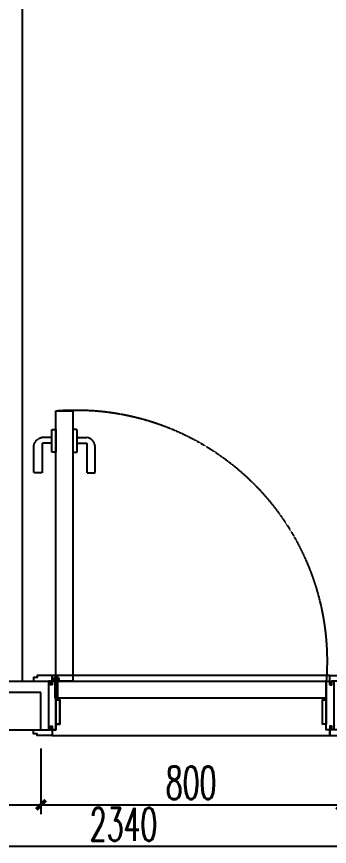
# Model space of a CAD drawing. Header units: inches. Extents: x 24920 to 61775, y 10942 to 38819.
# Drawn here: x 59321 to 60154, y 21977 to 24187 of the extents above; entities that cross this region are included whole.
import ezdxf

# ---------------------------------------------------------------- set-up
doc = ezdxf.new("R2010")
doc.units = ezdxf.units.IN
doc.header["$MEASUREMENT"] = 0
doc.header["$PDMODE"] = 1
doc.linetypes.add('DASH', pattern=[0.35, 0.25, -0.1])
for name, color, linetype in [('A-JLA_原建筑墙体', 2, 'Continuous'), ('B-JLA_墙体完成面(到顶）', 3, 'Continuous'), ('C-JLA_平面地铺共用', 251, 'Continuous'), ('C-JLA_平面门', 8, 'Continuous'), ('C-JLA_平面门套线', 8, 'Continuous')]:
    doc.layers.add(name, color=color, linetype=linetype)
doc.styles.add('DIM', font='simplex.shx', dxfattribs={"width": 0.6, "bigfont": 'extfont.shx'})
doc.dimstyles.new('1比25', dxfattribs={"dimscale": 25, "dimtxt": 3.5, "dimasz": 1, "dimexe": 1, "dimexo": 1, "dimgap": 0.6, "dimtad": 1, "dimdec": 0, "dimrnd": 5, "dimzin": 0, "dimdsep": 46, "dimtxsty": 'DIM', "dimblk": 'ARCHTICK', "dimcen": 0.09, "dimdle": 1, "dimclrd": 1, "dimclre": 1, "dimclrt": 1, "dimadec": 0, "dimazin": 0, "dimtfac": 1, "dimtdec": 0, "dimtix": 1, "dimtmove": 2, "dimatfit": 3, "dimldrblk": '引线箭头（自定义）', "dimfxl": 0, "dimtolj": 1, "dimtzin": 0, "dimarcsym": 0})

# ---------------------------------------------------------------- blocks, each defined once
blk = doc.blocks.new('*U18')
at = {"layer": 'C-JLA_平面门', "color": 251, "linetype": 'DASH'}
for p, q in [((60, 163.6), (13.7, 163.6)), ((60, 156.1), (13.7, 156.1)), ((15, 159.9), (60, 159.9)), ((60, 156.1), (60, 163.6))]:
    blk.add_line(p, q, dxfattribs=at)
for points in [[(63.7, 871.8), (61.7, 877.5), (61.7, 878.4), (65, 878.4), (65, 871.4), (64.4, 871.4, -0.307393)], [(63.7, 164.9), (61.7, 159.2), (61.7, 158.4), (65, 158.4), (65, 165.4), (64.4, 165.4, 0.307393)]]:
    blk.add_lwpolyline(points, format="xyb", close=True, dxfattribs=at)
for radius in [6, 3]:
    blk.add_circle((9, 159.9), radius, dxfattribs=at)
at = {"layer": 'C-JLA_平面门套线', "color": 251}
for p, q in [((0, 888.4), (0, 148.4)), ((160, 148.4), (160, 888.4))]:
    blk.add_line(p, q, dxfattribs=at)
at = {"layer": 'C-JLA_平面门套线', "color": 3, "ltscale": 0.5}
for points in [[(24, 888.4), (24, 888.4), (0, 888.4), (0, 928.4), (5, 928.4), (5, 938.4), (15, 938.4), (15, 892.4), (24, 892.4), (24, 888.4), (24, 888.4)], [(136, 888.4), (136, 888.4), (160, 888.4), (160, 928.4), (155, 928.4), (155, 938.4), (145, 938.4), (145, 892.4), (136, 892.4), (136, 888.4), (136, 888.4)], [(25, 888.4), (25, 893.4), (15, 893.4), (15, 898.4), (145, 898.4), (145, 893.4), (135, 893.4), (135, 888.4), (145, 888.4), (145, 878.4), (15, 878.4), (15, 888.4), (25, 888.4)], [(25, 148.4), (25, 143.4), (15, 143.4), (15, 138.4), (145, 138.4), (145, 143.4), (135, 143.4), (135, 148.4), (145, 148.4), (145, 158.4), (15, 158.4), (15, 148.4), (25, 148.4)], [(24, 148.4), (24, 148.4), (0, 148.4), (0, 108.4), (5, 108.4), (5, 98.4), (15, 98.4), (15, 144.4), (24, 144.4), (24, 148.4), (24, 148.4)], [(136, 148.4), (136, 148.4), (160, 148.4), (160, 108.4), (155, 108.4), (155, 98.4), (145, 98.4), (145, 144.4), (136, 144.4), (136, 148.4), (136, 148.4)]]:
    blk.add_lwpolyline(points, dxfattribs=at)
at = {"layer": 'C-JLA_平面门套线', "color": 251}
blk.add_lwpolyline([(160, 888.4), (145, 888.4), (145, 878.4), (130, 878.4), (130, 868.4), (65, 868.4), (65, 878.4), (15, 878.4), (15, 888.4), (0, 888.4), (0, 148.4), (15, 148.4), (15, 158.4), (65, 158.4), (65, 168.4), (130, 168.4), (130, 158.4), (145, 158.4), (145, 148.4), (160, 148.4)], close=True, dxfattribs=at)
at = {"layer": 'C-JLA_平面门套线', "color": 3, "ltscale": 0.5}
for points in [[(65, 868.4), (65, 878.4), (130, 878.4), (130, 868.4)], [(65, 168.4), (65, 158.4), (130, 158.4), (130, 168.4)]]:
    blk.add_lwpolyline(points, close=True, dxfattribs=at)
blk = doc.blocks.new('A$C13540292')
at = {"layer": 'C-JLA_平面门', "color": 251, "linetype": 'DASH'}
for p, q in [((-37, 85.1), (-59, 85.1)), ((-59, 85.1), (-59, 12.4)), ((-37, 6.6), (-37, 85.1)), ((0, 30.6), (-11.3, 30.6)), ((-11.3, 30.6), (-11.3, -30.6)), ((0, -30.6), (0, 30.6)), ((-11.3, 6.6), (-37, 6.6)), ((-11.3, -9.2), (-37.6, -9.2)), ((-11.3, -30.6), (0, -30.6))]:
    blk.add_line(p, q, dxfattribs=at)
blk.add_arc((-32.4, 17.4), 27, 190.5245, 258.9675, dxfattribs=at)
blk = doc.blocks.new('sfgn')
at = {"layer": 'C-JLA_平面门', "color": 3, "ltscale": 0.5}
blk.add_lwpolyline([(4779043.5, -2426735.3), (4778998.5, -2426735.3), (4778998.5, -2427455.4), (4779043.5, -2427455.4)], close=True, dxfattribs=at)
at = {"layer": 'C-JLA_平面门', "color": 251, "linetype": 'DASH'}
blk.add_lwpolyline([(4779763.5, -2427455.4, 0.461949), (4779043.5, -2426735.3, 66.455573)], format="xyb", dxfattribs=at)
blk.add_lwpolyline([(4779763.5, -2427455.4), (4779763.5, -2427410.4), (4779043.5, -2427410.4), (4779043.5, -2427455.4)], close=True, dxfattribs=at)
at = {"layer": 'C-JLA_平面门', "xscale": -1, "rotation": 90}
blk.add_blockref('A$C13540292', (4779683.5, -2427410.4), dxfattribs=at)
at = {"layer": 'C-JLA_平面门', "rotation": 90}
blk.add_blockref('A$C13540292', (4779683.5, -2427455.4), dxfattribs=at)
blk = doc.blocks.new('_ArchTick')
at = {"color": 0, "linetype": 'ByBlock', "const_width": 0.4}
blk.add_lwpolyline([(-0.5, -0.5), (0.5, 0.5)], dxfattribs=at)
blk = doc.blocks.new('*D1520')
at = {"color": 1, "lineweight": -2, "transparency": 16777216}
for p, q in [((58435.6, 22061.9), (58435.6, 21886.9)), ((59385.6, 22061.9), (59385.6, 21886.9)), ((58410.6, 21911.9), (59410.6, 21911.9))]:
    blk.add_line(p, q, dxfattribs=at)
at = {"layer": 'Defpoints', "color": 0, "transparency": 16777216}
for p in [(58435.6, 22241.5), (59385.6, 22211.5), (59385.6, 21911.9)]:
    blk.add_point(p, dxfattribs=at)
at = {"color": 1, "lineweight": -2, "transparency": 16777216, "xscale": 25, "yscale": 25, "zscale": 25, "rotation": 180}
blk.add_blockref('_ArchTick', (58435.6, 21911.9), dxfattribs=at)
at = {"color": 1, "lineweight": -2, "transparency": 16777216, "xscale": 25, "yscale": 25, "zscale": 25}
blk.add_blockref('_ArchTick', (59385.6, 21911.9), dxfattribs=at)
at = {"color": 1, "transparency": 16777216, "insert": (58910.6, 21970.7), "char_height": 87.5, "attachment_point": 5, "style": 'DIM'}
blk.add_mtext('\\A1;950', dxfattribs=at)
blk = doc.blocks.new('引线箭头（自定义）')
at = {"linetype": 'ByBlock', "lineweight": -2}
h = blk.add_hatch(color=8, dxfattribs=at)
h.dxf.hatch_style = 1
h.paths.add_polyline_path([(-1.195, -0.955), (-0.315, 0), (-1.201, 0.958), (-0.912, 1.212), (0, 0), (-0.912, -1.209)])
at = {"color": 0, "linetype": 'ByBlock', "lineweight": -2}
blk.add_line((-0.315, 0), (-4.751, 0), dxfattribs=at)
blk.add_lwpolyline([(-1.195, -0.955), (-0.315, 0), (-1.201, 0.958), (-0.912, 1.212), (0, 0), (-0.912, -1.209)], close=True, dxfattribs=at)
blk = doc.blocks.new('*D822')
at = {"color": 1, "lineweight": -2, "transparency": 16777216}
for p, q in [((59385.6, 22061.9), (59385.6, 21886.9)), ((60185.6, 22061.9), (60185.6, 21886.9)), ((59360.6, 21911.9), (60210.6, 21911.9))]:
    blk.add_line(p, q, dxfattribs=at)
at = {"layer": 'Defpoints', "color": 0, "transparency": 16777216}
for p in [(59385.6, 22211.5), (60185.6, 22211.5), (60185.6, 21911.9)]:
    blk.add_point(p, dxfattribs=at)
at = {"color": 1, "lineweight": -2, "transparency": 16777216, "xscale": 25, "yscale": 25, "zscale": 25, "rotation": 180}
blk.add_blockref('_ArchTick', (59385.6, 21911.9), dxfattribs=at)
at = {"color": 1, "lineweight": -2, "transparency": 16777216, "xscale": 25, "yscale": 25, "zscale": 25}
blk.add_blockref('_ArchTick', (60185.6, 21911.9), dxfattribs=at)
at = {"color": 1, "transparency": 16777216, "insert": (59785.6, 21970.7), "char_height": 87.5, "attachment_point": 5, "style": 'DIM'}
blk.add_mtext('\\A1;800', dxfattribs=at)
blk = doc.blocks.new('*D1521')
at = {"color": 1, "lineweight": -2, "transparency": 16777216}
for p, q in [((58435.6, 21951.3), (58435.6, 21776.3)), ((60775.6, 21951.3), (60775.6, 21776.3)), ((60800.6, 21801.3), (58410.6, 21801.3))]:
    blk.add_line(p, q, dxfattribs=at)
at = {"layer": 'Defpoints', "color": 0, "transparency": 16777216}
for p in [(58435.6, 22045.5), (60775.6, 22045.5), (58435.6, 21801.3)]:
    blk.add_point(p, dxfattribs=at)
at = {"color": 1, "lineweight": -2, "transparency": 16777216, "xscale": 25, "yscale": 25, "zscale": 25, "rotation": 180}
blk.add_blockref('_ArchTick', (58435.6, 21801.3), dxfattribs=at)
at = {"color": 1, "lineweight": -2, "transparency": 16777216, "xscale": 25, "yscale": 25, "zscale": 25}
blk.add_blockref('_ArchTick', (60775.6, 21801.3), dxfattribs=at)
at = {"color": 1, "transparency": 16777216, "insert": (59605.6, 21860), "char_height": 87.5, "attachment_point": 5, "style": 'DIM'}
blk.add_mtext('\\A1;2340', dxfattribs=at)
blk = doc.blocks.new('eahreh')
at = {"layer": 'A-JLA_原建筑墙体', "color": 4}
for p, q in [((59385.6, 22211.5), (58405.6, 22211.5)), ((59385.6, 22111.5), (59385.6, 22211.5)), ((58305.6, 22111.5), (59385.6, 22111.5))]:
    blk.add_line(p, q, dxfattribs=at)
at = {"layer": 'B-JLA_墙体完成面(到顶）'}
blk.add_line((58435.6, 22241.5), (59405.6, 22241.5), dxfattribs=at)
blk.add_line((58435.6, 22241.5), (59405.6, 22241.5), dxfattribs=at)
at = {"layer": 'C-JLA_平面地铺共用', "color": 2, "linetype": 'ByBlock'}
blk.add_line((59335.6, 24041.5), (59335.6, 22241.5), dxfattribs=at)
at = {"layer": 'C-JLA_平面门', "color": 3, "ltscale": 0.5, "xscale": -1, "rotation": 270}
blk.add_blockref('sfgn', (2486881, -4756802), dxfattribs=at)
at = {"layer": 'C-JLA_平面门套线', "color": 251, "rotation": 270}
blk.add_blockref('*U18', (59267.2, 22256.5), dxfattribs=at)
for base, p1, p2, picture, middle in [((59385.6, 21911.9), (58435.6, 22241.5), (59385.6, 22211.5), '*D1520', (58910.6, 21970.7)), ((60185.6, 21911.9), (59385.6, 22211.5), (60185.6, 22211.5), '*D822', (59785.6, 21970.7)), ((58435.6, 21801.3), (60775.6, 22045.5), (58435.6, 22045.5), '*D1521', (59605.6, 21860))]:
    dim = blk.add_linear_dim(base=base, p1=p1, p2=p2, dimstyle='1比25')
    dim.commit()
    dim.dimension.update_dxf_attribs({"geometry": picture, "text_midpoint": middle})

msp = doc.modelspace()

# ---------------------------------------------------------------- block references
msp.add_blockref('eahreh', (0, 175.5))

doc.saveas('drawing.dxf')
